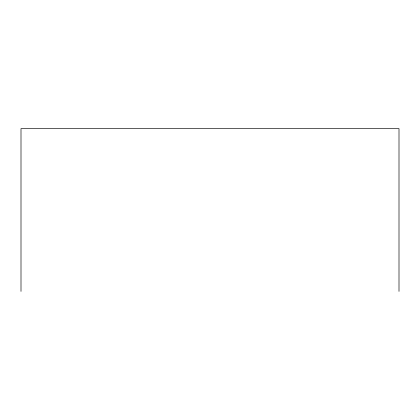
<?xml version="1.0" encoding="UTF-8"?>
<svg xmlns="http://www.w3.org/2000/svg" width="420" height="420" viewBox="0 0 420 420"><rect width="100%" height="100%" fill="white"/><g stroke="black" fill="none" stroke-linecap="round" stroke-linejoin="round"><path stroke-width="0.63" d="M399 291.38L399 128.62L21 128.62L21 291.38"/></g></svg>
